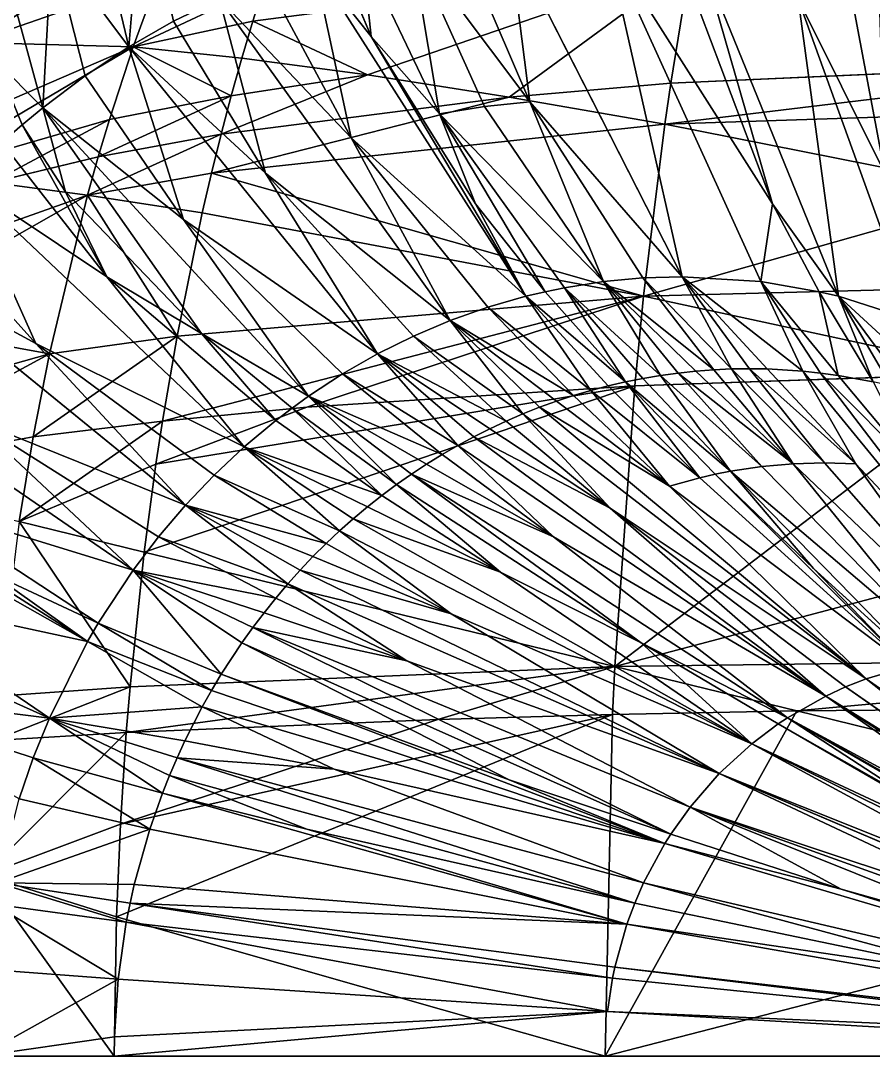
# Model space of a CAD drawing. Extents: x -0.5 to 0.5, y -0.5 to 0.5.
# Drawn here: x -0.3795 to -0.1423, y 0 to 0.2882 of the extents above; entities that cross this region are included whole.
import ezdxf

# ---------------------------------------------------------------- set-up
doc = ezdxf.new("R2010")
doc.units = 0

msp = doc.modelspace()

# ---------------------------------------------------------------- linework, layer by layer
for p, q in [((-0.337, 0.28801, -0.36116), (-0.34567, 0.32664, -0.32664)), ((-0.13905, 0.24577, -0.39114), (-0.15433, 0.32664, -0.32664)), ((-0.19546, 0.21694, -0.45048), (-0.24373, 0.31174, -0.39092)), ((-0.29128, 0.30575, -0.3834), (-0.28201, 0.28378, -0.39995)), ((-0.17038, 0.23721, -0.4292), (-0.19618, 0.30575, -0.3834)), ((-0.31184, 0.29803, -0.12345), (-0.31499, 0.28801, -0.1193)), ((-0.31144, 0.24577, -0.39114), (-0.337, 0.28801, -0.36116)), ((-0.31499, 0.28801, -0.1193), (-0.31802, 0.27777, -0.11506)), ((-0.28201, 0.28378, -0.39995), (-0.25298, 0.23721, -0.4292)), ((-0.38645, 0.27702, -0.30999), (-0.37914, 0.25921, -0.32503)), ((-0.31802, 0.27777, -0.11506), (-0.32095, 0.26731, -0.11072)), ((-0.19866, 0.27082, -0.06181), (-0.05127, 0.27735, -0.01558)), ((-0.2436, 0.26693, -0.0769), (-0.19866, 0.27082, -0.06181)), ((-0.32095, 0.26731, -0.11072), (-0.32376, 0.25664, -0.1063)), ((-0.32376, 0.25664, -0.1063), (-0.2436, 0.26693, -0.0769)), ((-0.37914, 0.25921, -0.32503), (-0.36707, 0.24057, -0.33906)), ((-0.35798, 0.25028, -0.12053), (-0.32376, 0.25664, -0.1063)), ((-0.32376, 0.25664, -0.1063), (-0.32646, 0.24577, -0.1018)), ((-0.38769, 0.24312, -0.13437), (-0.35798, 0.25028, -0.12053)), ((-0.32646, 0.24577, -0.1018), (-0.32904, 0.2347, -0.09722)), ((-0.27026, 0.20043, -0.41619), (-0.31144, 0.24577, -0.39114)), ((-0.36707, 0.24057, -0.33906), (-0.32928, 0.2011, -0.36386)), ((-0.25298, 0.23721, -0.4292), (-0.23359, 0.21277, -0.44183)), ((-0.15733, 0.21277, -0.44183), (-0.17038, 0.23721, -0.4292)), ((-0.32904, 0.2347, -0.09722), (-0.33605, 0.20043, -0.08302)), ((-0.33367, 0.1534, -0.31854), (-0.41608, 0.22044, -0.27642)), ((-0.17678, 0.19134, -0.46194), (-0.19546, 0.21694, -0.45048)), ((-0.23359, 0.21277, -0.44183), (-0.21126, 0.18767, -0.45306)), ((-0.14229, 0.18767, -0.45306), (-0.15733, 0.21277, -0.44183)), ((-0.33605, 0.20043, -0.08302), (-0.3401, 0.17678, -0.07322)), ((-0.32928, 0.2011, -0.36386), (-0.30405, 0.18038, -0.37456)), ((-0.24443, 0.17678, -0.42678), (-0.27026, 0.20043, -0.41619)), ((-0.19163, 0.19066, -0.46031), (-0.19657, 0.19014, -0.45904)), ((-0.18669, 0.19104, -0.46121), (-0.19163, 0.19066, -0.46031)), ((-0.18173, 0.19127, -0.46176), (-0.18669, 0.19104, -0.46121)), ((-0.17678, 0.19134, -0.46194), (-0.18173, 0.19127, -0.46176)), ((-0.17182, 0.19127, -0.46176), (-0.17678, 0.19134, -0.46194)), ((-0.15587, 0.16514, -0.47194), (-0.17678, 0.19134, -0.46194)), ((-0.16192, 0.19066, -0.46031), (-0.17182, 0.19127, -0.46176)), ((-0.15698, 0.19014, -0.45904), (-0.16192, 0.19066, -0.46031)), ((-0.21126, 0.18767, -0.45306), (-0.21611, 0.18654, -0.45036)), ((-0.20639, 0.18864, -0.45541), (-0.21126, 0.18767, -0.45306)), ((-0.21126, 0.18767, -0.45306), (-0.18628, 0.16197, -0.46287)), ((-0.20869, 0.18654, -0.04258), (-0.10703, 0.19014, -0.02142)), ((-0.20149, 0.18946, -0.4574), (-0.20639, 0.18864, -0.45541)), ((-0.19657, 0.19014, -0.45904), (-0.20149, 0.18946, -0.4574)), ((-0.15207, 0.18946, -0.4574), (-0.15698, 0.19014, -0.45904)), ((-0.14229, 0.18767, -0.45306), (-0.15207, 0.18946, -0.4574)), ((-0.29988, 0.1806, -0.0632), (-0.20869, 0.18654, -0.04258)), ((-0.22093, 0.18528, -0.4473), (-0.22571, 0.18386, -0.44389)), ((-0.21611, 0.18654, -0.45036), (-0.22093, 0.18528, -0.4473)), ((-0.23046, 0.18231, -0.44012), (-0.23516, 0.1806, -0.43602)), ((-0.22571, 0.18386, -0.44389), (-0.23046, 0.18231, -0.44012)), ((-0.3401, 0.17678, -0.07322), (-0.29988, 0.1806, -0.0632)), ((-0.30405, 0.18038, -0.37456), (-0.27499, 0.15909, -0.38409)), ((-0.23982, 0.17876, -0.43157), (-0.24443, 0.17678, -0.42678)), ((-0.23516, 0.1806, -0.43602), (-0.23982, 0.17876, -0.43157)), ((-0.37604, 0.17239, -0.08302), (-0.3401, 0.17678, -0.07322)), ((-0.3401, 0.17678, -0.07322), (-0.34193, 0.16474, -0.06824)), ((-0.24443, 0.17678, -0.42678), (-0.24898, 0.17465, -0.42165)), ((-0.21552, 0.15257, -0.43602), (-0.24443, 0.17678, -0.42678)), ((-0.24898, 0.17465, -0.42165), (-0.25348, 0.17239, -0.41619)), ((-0.43334, 0.16201, -0.1018), (-0.37604, 0.17239, -0.08302)), ((-0.25348, 0.17239, -0.41619), (-0.25791, 0.17, -0.41041)), ((-0.26229, 0.16747, -0.4043), (-0.26659, 0.16481, -0.39787)), ((-0.25791, 0.17, -0.41041), (-0.26229, 0.16747, -0.4043)), ((-0.34193, 0.16474, -0.06824), (-0.34521, 0.14028, -0.05811)), ((-0.26659, 0.16481, -0.39787), (-0.27083, 0.16201, -0.39114)), ((-0.10847, 0.11126, -0.48746), (-0.15587, 0.16514, -0.47194)), ((-0.27083, 0.16201, -0.39114), (-0.27499, 0.15909, -0.38409)), ((-0.18628, 0.16197, -0.46287), (-0.15896, 0.13576, -0.47123)), ((-0.27499, 0.15909, -0.38409), (-0.27907, 0.15605, -0.37674)), ((-0.27499, 0.15909, -0.38409), (-0.2069, 0.11509, -0.39949)), ((-0.27907, 0.15605, -0.37674), (-0.28308, 0.15288, -0.36909)), ((-0.30178, 0.1353, -0.32664), (-0.33367, 0.1534, -0.31854)), ((-0.28308, 0.15288, -0.36909), (-0.287, 0.1496, -0.36116)), ((-0.14998, 0.10279, -0.45036), (-0.21552, 0.15257, -0.43602)), ((-0.287, 0.1496, -0.36116), (-0.29083, 0.14619, -0.35294)), ((-0.29083, 0.14619, -0.35294), (-0.29457, 0.14267, -0.34444)), ((-0.29457, 0.14267, -0.34444), (-0.29822, 0.13904, -0.33567)), ((-0.34521, 0.14028, -0.05811), (-0.34912, 0.10279, -0.04258)), ((-0.29822, 0.13904, -0.33567), (-0.30178, 0.1353, -0.32664)), ((-0.15896, 0.13576, -0.47123), (-0.12963, 0.10912, -0.4781)), ((-0.35798, 0.12053, -0.25028), (-0.38769, 0.13437, -0.24312)), ((-0.30178, 0.1353, -0.32664), (-0.30523, 0.13145, -0.31735)), ((-0.18517, 0.07867, -0.34469), (-0.30178, 0.1353, -0.32664)), ((-0.30523, 0.13145, -0.31735), (-0.30859, 0.1275, -0.30781)), ((-0.30859, 0.1275, -0.30781), (-0.31184, 0.12345, -0.29803)), ((-0.31184, 0.12345, -0.29803), (-0.31499, 0.1193, -0.28801)), ((-0.32376, 0.1063, -0.25664), (-0.35798, 0.12053, -0.25028)), ((-0.31499, 0.1193, -0.28801), (-0.31802, 0.11506, -0.27777)), ((-0.31802, 0.11506, -0.27777), (-0.32376, 0.1063, -0.25664)), ((-0.2069, 0.11509, -0.39949), (-0.16873, 0.09251, -0.40531)), ((-0.32376, 0.1063, -0.25664), (-0.32646, 0.1018, -0.24577)), ((-0.2436, 0.0769, -0.26693), (-0.32376, 0.1063, -0.25664)), ((-0.37604, 0.08302, -0.17239), (-0.43334, 0.1018, -0.16201)), ((-0.34912, 0.10279, -0.04258), (-0.35016, 0.09012, -0.03733)), ((-0.32646, 0.1018, -0.24577), (-0.32904, 0.09722, -0.2347)), ((-0.07692, 0.05172, -0.45904), (-0.14998, 0.10279, -0.45036)), ((-0.32904, 0.09722, -0.2347), (-0.33383, 0.08782, -0.21202)), ((-0.26346, 0.09373, -0.027), (-0.21486, 0.0951, -0.02171)), ((-0.21486, 0.0951, -0.02171), (-0.16355, 0.09617, -0.01634)), ((-0.16355, 0.09617, -0.01634), (0, 0.09755, 0)), ((-0.35016, 0.09012, -0.03733), (-0.26346, 0.09373, -0.027)), ((-0.16873, 0.09251, -0.40531), (-0.12844, 0.06964, -0.40986)), ((-0.38716, 0.08789, -0.04232), (-0.35016, 0.09012, -0.03733)), ((-0.35016, 0.09012, -0.03733), (-0.35182, 0.06457, -0.02675)), ((-0.33383, 0.08782, -0.21202), (-0.33605, 0.08302, -0.20043)), ((-0.3401, 0.07322, -0.17678), (-0.37604, 0.08302, -0.17239)), ((-0.33605, 0.08302, -0.20043), (-0.33814, 0.07815, -0.18868)), ((-0.33814, 0.07815, -0.18868), (-0.3401, 0.07322, -0.17678)), ((0, 0, -0.35355), (-0.18517, 0.07867, -0.34469)), ((-0.19866, 0.06181, -0.27082), (-0.2436, 0.0769, -0.26693)), ((-0.3401, 0.07322, -0.17678), (-0.34363, 0.0632, -0.15257)), ((-0.29988, 0.0632, -0.1806), (-0.3401, 0.07322, -0.17678)), ((-0.35182, 0.06457, -0.02675), (-0.35293, 0.03883, -0.01608)), ((-0.34363, 0.0632, -0.15257), (-0.34795, 0.04779, -0.11538)), ((-0.20868, 0.04258, -0.18654), (-0.29988, 0.0632, -0.1806)), ((-0.15122, 0.04653, -0.27386), (-0.19866, 0.06181, -0.27082)), ((-0.34795, 0.04779, -0.11538), (-0.34912, 0.04258, -0.10279)), ((-0.05126, 0.01558, -0.27735), (-0.15122, 0.04653, -0.27386)), ((-0.35016, 0.03733, -0.09012), (-0.38716, 0.04232, -0.08789)), ((-0.34912, 0.04258, -0.10279), (-0.35016, 0.03733, -0.09012)), ((-0.10703, 0.02142, -0.19014), (-0.20868, 0.04258, -0.18654)), ((-0.35293, 0.03883, -0.01608), (-0.35355, 0, 0)), ((-0.35016, 0.03733, -0.09012), (-0.35244, 0.02142, -0.05172)), ((-0.21486, 0.02171, -0.0951), (-0.35016, 0.03733, -0.09012)), ((-0.35244, 0.02142, -0.05172), (-0.35348, 0.00537, -0.01296)), ((-0.05544, 0.00547, -0.09739), (-0.21486, 0.02171, -0.0951)), ((-0.35348, 0.00537, -0.01296), (-0.35355, 0, 0))]:
    msp.add_line(p, q)
at = {"color": 23}
for points in [[(-0.35847, 0.31854, -0.31854), (-0.34567, 0.32664, -0.32664), (-0.34948, 0.28087, -0.3522)], [(-0.34567, 0.32664, -0.32664), (-0.337, 0.28801, -0.36116), (-0.34948, 0.28087, -0.3522)], [(-0.37533, 0.31568, -0.19835), (-0.41608, 0.27642, -0.22044), (-0.33367, 0.31854, -0.1534)], [(-0.41608, 0.27642, -0.22044), (-0.39319, 0.28211, -0.17726), (-0.33367, 0.31854, -0.1534)], [(-0.39319, 0.28211, -0.17726), (-0.3412, 0.30018, -0.14456), (-0.33367, 0.31854, -0.1534)], [(-0.37093, 0.30944, -0.30944), (-0.35847, 0.31854, -0.31854), (-0.34948, 0.28087, -0.3522)], [(-0.37533, 0.31568, -0.19835), (-0.40614, 0.29148, -0.23245), (-0.41608, 0.27642, -0.22044)], [(-0.38301, 0.29936, -0.29936), (-0.37093, 0.30944, -0.30944), (-0.37341, 0.26396, -0.331)], [(-0.37093, 0.30944, -0.30944), (-0.36163, 0.27285, -0.34214), (-0.37341, 0.26396, -0.331)], [(-0.36163, 0.27285, -0.34214), (-0.37093, 0.30944, -0.30944), (-0.34948, 0.28087, -0.3522)], [(-0.3412, 0.30018, -0.14456), (-0.39319, 0.28211, -0.17726), (-0.34827, 0.28087, -0.13526)], [(-0.38645, 0.27702, -0.30999), (-0.38301, 0.29936, -0.29936), (-0.37341, 0.26396, -0.331)], [(-0.34827, 0.28087, -0.13526), (-0.39319, 0.28211, -0.17726), (-0.43429, 0.24373, -0.19437)], [(-0.40894, 0.24499, -0.15394), (-0.34827, 0.28087, -0.13526), (-0.43429, 0.24373, -0.19437)], [(-0.40894, 0.24499, -0.15394), (-0.35487, 0.26068, -0.12554), (-0.34827, 0.28087, -0.13526)], [(-0.3342, 0.23282, -0.37054), (-0.36163, 0.27285, -0.34214), (-0.34948, 0.28087, -0.3522)], [(-0.37914, 0.25921, -0.32503), (-0.38645, 0.27702, -0.30999), (-0.37341, 0.26396, -0.331)], [(-0.38645, 0.27702, -0.30999), (-0.37914, 0.25921, -0.32503), (-0.38477, 0.25425, -0.31882)], [(-0.36163, 0.27285, -0.34214), (-0.3342, 0.23282, -0.37054), (-0.37341, 0.26396, -0.331)], [(-0.35798, 0.25028, -0.12053), (-0.32095, 0.26731, -0.11072), (-0.35487, 0.26068, -0.12554)], [(-0.36707, 0.24057, -0.33906), (-0.37914, 0.25921, -0.32503), (-0.37341, 0.26396, -0.331)], [(-0.32928, 0.2011, -0.36386), (-0.36707, 0.24057, -0.33906), (-0.37341, 0.26396, -0.331)], [(-0.38769, 0.24312, -0.13437), (-0.35487, 0.26068, -0.12554), (-0.40894, 0.24499, -0.15394)], [(-0.38769, 0.24312, -0.13437), (-0.35798, 0.25028, -0.12053), (-0.35487, 0.26068, -0.12554)], [(-0.37914, 0.25921, -0.32503), (-0.35558, 0.21695, -0.34528), (-0.38477, 0.25425, -0.31882)], [(-0.37914, 0.25921, -0.32503), (-0.36707, 0.24057, -0.33906), (-0.35558, 0.21695, -0.34528)], [(-0.32376, 0.25664, -0.1063), (-0.35798, 0.25028, -0.12053), (-0.36096, 0.23967, -0.11542)], [(-0.38477, 0.25425, -0.31882), (-0.35558, 0.21695, -0.34528), (-0.3957, 0.24373, -0.30563)], [(-0.35798, 0.25028, -0.12053), (-0.38769, 0.24312, -0.13437), (-0.36096, 0.23967, -0.11542)], [(-0.38769, 0.24312, -0.13437), (-0.45011, 0.20798, -0.16586), (-0.36096, 0.23967, -0.11542)], [(-0.37533, 0.19835, -0.31568), (-0.40614, 0.23245, -0.29148), (-0.3957, 0.24373, -0.30563)], [(-0.3957, 0.24373, -0.30563), (-0.35558, 0.21695, -0.34528), (-0.31732, 0.16961, -0.3522)], [(-0.37533, 0.19835, -0.31568), (-0.3957, 0.24373, -0.30563), (-0.31732, 0.16961, -0.3522)], [(-0.42238, 0.20479, -0.12868), (-0.37156, 0.19546, -0.09413), (-0.36096, 0.23967, -0.11542)], [(-0.33605, 0.20043, -0.08302), (-0.36096, 0.23967, -0.11542), (-0.37156, 0.19546, -0.09413)], [(-0.36707, 0.24057, -0.33906), (-0.32928, 0.2011, -0.36386), (-0.35558, 0.21695, -0.34528)], [(-0.40614, 0.23245, -0.29148), (-0.37533, 0.19835, -0.31568), (-0.41608, 0.22044, -0.27642)], [(-0.37533, 0.19835, -0.31568), (-0.33367, 0.1534, -0.31854), (-0.41608, 0.22044, -0.27642)], [(-0.33367, 0.1534, -0.31854), (-0.39319, 0.17726, -0.28211), (-0.41608, 0.22044, -0.27642)], [(-0.37604, 0.17239, -0.08302), (-0.3401, 0.17678, -0.07322), (-0.33605, 0.20043, -0.08302)], [(-0.37604, 0.17239, -0.08302), (-0.33605, 0.20043, -0.08302), (-0.37156, 0.19546, -0.09413)], [(-0.37533, 0.19835, -0.31568), (-0.3257, 0.16176, -0.3359), (-0.33367, 0.1534, -0.31854)], [(-0.40894, 0.15394, -0.24499), (-0.43429, 0.19437, -0.24373), (-0.34827, 0.13526, -0.28087)], [(-0.43429, 0.19437, -0.24373), (-0.39319, 0.17726, -0.28211), (-0.34827, 0.13526, -0.28087)], [(-0.43334, 0.16201, -0.1018), (-0.37604, 0.17239, -0.08302), (-0.37156, 0.19546, -0.09413)], [(-0.3412, 0.14456, -0.30018), (-0.39319, 0.17726, -0.28211), (-0.33367, 0.1534, -0.31854)], [(-0.39319, 0.17726, -0.28211), (-0.3412, 0.14456, -0.30018), (-0.34827, 0.13526, -0.28087)], [(-0.3401, 0.17678, -0.07322), (-0.37604, 0.17239, -0.08302), (-0.37995, 0.14879, -0.07165)], [(-0.3401, 0.17678, -0.07322), (-0.37995, 0.14879, -0.07165), (-0.34193, 0.16474, -0.06824)], [(-0.37604, 0.17239, -0.08302), (-0.43334, 0.16201, -0.1018), (-0.37995, 0.14879, -0.07165)], [(-0.34521, 0.14028, -0.05811), (-0.34193, 0.16474, -0.06824), (-0.37995, 0.14879, -0.07165)], [(-0.43217, 0.16075, -0.22655), (-0.38769, 0.13437, -0.24312), (-0.36096, 0.11542, -0.23967)], [(-0.35798, 0.12053, -0.25028), (-0.38769, 0.13437, -0.24312), (-0.40894, 0.15394, -0.24499)], [(-0.35798, 0.12053, -0.25028), (-0.40894, 0.15394, -0.24499), (-0.34827, 0.13526, -0.28087)], [(-0.34912, 0.10279, -0.04258), (-0.37995, 0.14879, -0.07165), (-0.38602, 0.10024, -0.04827)], [(-0.34912, 0.10279, -0.04258), (-0.34521, 0.14028, -0.05811), (-0.37995, 0.14879, -0.07165)], [(-0.38769, 0.13437, -0.24312), (-0.35798, 0.12053, -0.25028), (-0.36096, 0.11542, -0.23967)], [(-0.42238, 0.12868, -0.20479), (-0.36096, 0.11542, -0.23967), (-0.37156, 0.09413, -0.19546)], [(-0.35798, 0.12053, -0.25028), (-0.32646, 0.1018, -0.24577), (-0.36096, 0.11542, -0.23967)], [(-0.32904, 0.09722, -0.2347), (-0.37156, 0.09413, -0.19546), (-0.36096, 0.11542, -0.23967)], [(-0.37604, 0.08302, -0.17239), (-0.43334, 0.1018, -0.16201), (-0.37156, 0.09413, -0.19546)], [(-0.43334, 0.1018, -0.16201), (-0.37604, 0.08302, -0.17239), (-0.37995, 0.07165, -0.14879)], [(-0.38716, 0.08789, -0.04232), (-0.35016, 0.09012, -0.03733), (-0.34912, 0.10279, -0.04258)], [(-0.38716, 0.08789, -0.04232), (-0.34912, 0.10279, -0.04258), (-0.38602, 0.10024, -0.04827)], [(-0.32904, 0.09722, -0.2347), (-0.33383, 0.08782, -0.21202), (-0.37156, 0.09413, -0.19546)], [(-0.3401, 0.07322, -0.17678), (-0.37604, 0.08302, -0.17239), (-0.37156, 0.09413, -0.19546)], [(-0.33605, 0.08302, -0.20043), (-0.33814, 0.07815, -0.18868), (-0.37156, 0.09413, -0.19546)], [(-0.33383, 0.08782, -0.21202), (-0.33605, 0.08302, -0.20043), (-0.37156, 0.09413, -0.19546)], [(-0.3401, 0.07322, -0.17678), (-0.37156, 0.09413, -0.19546), (-0.33814, 0.07815, -0.18868)], [(-0.35016, 0.09012, -0.03733), (-0.38716, 0.08789, -0.04232), (-0.38969, 0.05044, -0.02429)], [(-0.35016, 0.09012, -0.03733), (-0.38969, 0.05044, -0.02429), (-0.35182, 0.06457, -0.02675)], [(-0.37604, 0.08302, -0.17239), (-0.34363, 0.0632, -0.15257), (-0.37995, 0.07165, -0.14879)], [(-0.37604, 0.08302, -0.17239), (-0.3401, 0.07322, -0.17678), (-0.34363, 0.0632, -0.15257)], [(-0.34363, 0.0632, -0.15257), (-0.38602, 0.04827, -0.10024), (-0.37995, 0.07165, -0.14879)], [(-0.35293, 0.03883, -0.01608), (-0.35182, 0.06457, -0.02675), (-0.38969, 0.05044, -0.02429)], [(-0.34363, 0.0632, -0.15257), (-0.34795, 0.04779, -0.11538), (-0.38602, 0.04827, -0.10024)], [(-0.35355, 0, 0), (-0.38969, 0.05044, -0.02429), (-0.39092, 0, 0)], [(-0.35355, 0, 0), (-0.35293, 0.03883, -0.01608), (-0.38969, 0.05044, -0.02429)], [(-0.35016, 0.03733, -0.09012), (-0.38716, 0.04232, -0.08789), (-0.38602, 0.04827, -0.10024)], [(-0.34912, 0.04258, -0.10279), (-0.35016, 0.03733, -0.09012), (-0.38602, 0.04827, -0.10024)], [(-0.34795, 0.04779, -0.11538), (-0.34912, 0.04258, -0.10279), (-0.38602, 0.04827, -0.10024)], [(-0.38716, 0.04232, -0.08789), (-0.35244, 0.02142, -0.05172), (-0.38969, 0.02429, -0.05044)], [(-0.38716, 0.04232, -0.08789), (-0.35016, 0.03733, -0.09012), (-0.35244, 0.02142, -0.05172)], [(-0.35244, 0.02142, -0.05172), (-0.39092, 0, 0), (-0.38969, 0.02429, -0.05044)], [(-0.35244, 0.02142, -0.05172), (-0.35348, 0.00537, -0.01296), (-0.39092, 0, 0)], [(-0.35348, 0.00537, -0.01296), (-0.35355, 0, 0), (-0.39092, 0, 0)]]:
    msp.add_3dface(points, dxfattribs=at)
at = {"color": 33}
for points in [[(-0.337, 0.28801, -0.36116), (-0.34567, 0.32664, -0.32664), (-0.32423, 0.29425, -0.36898)], [(-0.29128, 0.30575, -0.3834), (-0.28201, 0.28378, -0.39995), (-0.29797, 0.30393, -0.38111)], [(-0.28201, 0.28378, -0.39995), (-0.29128, 0.30575, -0.3834), (-0.28456, 0.30734, -0.38539)], [(-0.2876, 0.25562, -0.40682), (-0.31121, 0.29956, -0.37564), (-0.29797, 0.30393, -0.38111)], [(-0.31184, 0.29803, -0.12345), (-0.3412, 0.30018, -0.14456), (-0.34827, 0.28087, -0.13526)], [(-0.31499, 0.28801, -0.1193), (-0.31184, 0.29803, -0.12345), (-0.34827, 0.28087, -0.13526)], [(-0.31121, 0.29956, -0.37564), (-0.2876, 0.25562, -0.40682), (-0.32423, 0.29425, -0.36898)], [(-0.31144, 0.24577, -0.39114), (-0.337, 0.28801, -0.36116), (-0.32423, 0.29425, -0.36898)], [(-0.26001, 0.20477, -0.4252), (-0.31144, 0.24577, -0.39114), (-0.32423, 0.29425, -0.36898)], [(-0.2876, 0.25562, -0.40682), (-0.26001, 0.20477, -0.4252), (-0.32423, 0.29425, -0.36898)], [(-0.337, 0.28801, -0.36116), (-0.31144, 0.24577, -0.39114), (-0.34948, 0.28087, -0.3522)], [(-0.31802, 0.27777, -0.11506), (-0.31499, 0.28801, -0.1193), (-0.34827, 0.28087, -0.13526)], [(-0.31499, 0.28801, -0.1193), (-0.31802, 0.27777, -0.11506), (-0.283, 0.2731, -0.09556)], [(-0.32095, 0.26731, -0.11072), (-0.34827, 0.28087, -0.13526), (-0.35487, 0.26068, -0.12554)], [(-0.34948, 0.28087, -0.3522), (-0.31144, 0.24577, -0.39114), (-0.28026, 0.19546, -0.40587)], [(-0.3342, 0.23282, -0.37054), (-0.34948, 0.28087, -0.3522), (-0.28026, 0.19546, -0.40587)], [(-0.32095, 0.26731, -0.11072), (-0.31802, 0.27777, -0.11506), (-0.34827, 0.28087, -0.13526)], [(-0.31802, 0.27777, -0.11506), (-0.32095, 0.26731, -0.11072), (-0.283, 0.2731, -0.09556)], [(-0.32095, 0.26731, -0.11072), (-0.32376, 0.25664, -0.1063), (-0.283, 0.2731, -0.09556)], [(-0.35798, 0.25028, -0.12053), (-0.32376, 0.25664, -0.1063), (-0.32095, 0.26731, -0.11072)], [(-0.2436, 0.26693, -0.0769), (-0.32376, 0.25664, -0.1063), (-0.32646, 0.24577, -0.1018)], [(-0.3342, 0.23282, -0.37054), (-0.29945, 0.18369, -0.38144), (-0.37341, 0.26396, -0.331)], [(-0.32928, 0.2011, -0.36386), (-0.37341, 0.26396, -0.331), (-0.29945, 0.18369, -0.38144)], [(-0.32646, 0.24577, -0.1018), (-0.32376, 0.25664, -0.1063), (-0.36096, 0.23967, -0.11542)], [(-0.32904, 0.2347, -0.09722), (-0.32646, 0.24577, -0.1018), (-0.36096, 0.23967, -0.11542)], [(-0.32646, 0.24577, -0.1018), (-0.32904, 0.2347, -0.09722), (-0.2062, 0.2115, -0.04827)], [(-0.31144, 0.24577, -0.39114), (-0.27026, 0.20043, -0.41619), (-0.28026, 0.19546, -0.40587)], [(-0.33605, 0.20043, -0.08302), (-0.32904, 0.2347, -0.09722), (-0.36096, 0.23967, -0.11542)], [(-0.32904, 0.2347, -0.09722), (-0.33605, 0.20043, -0.08302), (-0.2062, 0.2115, -0.04827)], [(-0.29, 0.18987, -0.39427), (-0.3342, 0.23282, -0.37054), (-0.28026, 0.19546, -0.40587)], [(-0.3342, 0.23282, -0.37054), (-0.29, 0.18987, -0.39427), (-0.29945, 0.18369, -0.38144)], [(-0.35558, 0.21695, -0.34528), (-0.30856, 0.17693, -0.3674), (-0.31732, 0.16961, -0.3522)], [(-0.32928, 0.2011, -0.36386), (-0.30856, 0.17693, -0.3674), (-0.35558, 0.21695, -0.34528)], [(-0.3401, 0.17678, -0.07322), (-0.2062, 0.2115, -0.04827), (-0.33605, 0.20043, -0.08302)], [(-0.30405, 0.18038, -0.37456), (-0.32928, 0.2011, -0.36386), (-0.29945, 0.18369, -0.38144)], [(-0.32928, 0.2011, -0.36386), (-0.30405, 0.18038, -0.37456), (-0.30856, 0.17693, -0.3674)], [(-0.3257, 0.16176, -0.3359), (-0.37533, 0.19835, -0.31568), (-0.31732, 0.16961, -0.3522)], [(-0.26229, 0.16747, -0.4043), (-0.29945, 0.18369, -0.38144), (-0.29, 0.18987, -0.39427)], [(-0.20869, 0.18654, -0.04258), (-0.34193, 0.16474, -0.06824), (-0.34521, 0.14028, -0.05811)], [(-0.27499, 0.15909, -0.38409), (-0.30405, 0.18038, -0.37456), (-0.29945, 0.18369, -0.38144)], [(-0.29988, 0.1806, -0.0632), (-0.3401, 0.17678, -0.07322), (-0.34193, 0.16474, -0.06824)], [(-0.30405, 0.18038, -0.37456), (-0.27907, 0.15605, -0.37674), (-0.30856, 0.17693, -0.3674)], [(-0.30405, 0.18038, -0.37456), (-0.27499, 0.15909, -0.38409), (-0.27907, 0.15605, -0.37674)], [(-0.27907, 0.15605, -0.37674), (-0.31732, 0.16961, -0.3522), (-0.30856, 0.17693, -0.3674)], [(-0.29083, 0.14619, -0.35294), (-0.3257, 0.16176, -0.3359), (-0.31732, 0.16961, -0.3522)], [(-0.28308, 0.15288, -0.36909), (-0.287, 0.1496, -0.36116), (-0.31732, 0.16961, -0.3522)], [(-0.287, 0.1496, -0.36116), (-0.29083, 0.14619, -0.35294), (-0.31732, 0.16961, -0.3522)], [(-0.27907, 0.15605, -0.37674), (-0.28308, 0.15288, -0.36909), (-0.31732, 0.16961, -0.3522)], [(-0.29457, 0.14267, -0.34444), (-0.33367, 0.1534, -0.31854), (-0.3257, 0.16176, -0.3359)], [(-0.29083, 0.14619, -0.35294), (-0.29457, 0.14267, -0.34444), (-0.3257, 0.16176, -0.3359)], [(-0.30523, 0.13145, -0.31735), (-0.3412, 0.14456, -0.30018), (-0.33367, 0.1534, -0.31854)], [(-0.30178, 0.1353, -0.32664), (-0.30523, 0.13145, -0.31735), (-0.33367, 0.1534, -0.31854)], [(-0.29822, 0.13904, -0.33567), (-0.30178, 0.1353, -0.32664), (-0.33367, 0.1534, -0.31854)], [(-0.29457, 0.14267, -0.34444), (-0.29822, 0.13904, -0.33567), (-0.33367, 0.1534, -0.31854)], [(-0.30859, 0.1275, -0.30781), (-0.34827, 0.13526, -0.28087), (-0.3412, 0.14456, -0.30018)], [(-0.30523, 0.13145, -0.31735), (-0.30859, 0.1275, -0.30781), (-0.3412, 0.14456, -0.30018)], [(-0.29822, 0.13904, -0.33567), (-0.29457, 0.14267, -0.34444), (-0.25974, 0.12313, -0.3519)], [(-0.34521, 0.14028, -0.05811), (-0.34912, 0.10279, -0.04258), (-0.21422, 0.10847, -0.02476)], [(-0.30178, 0.1353, -0.32664), (-0.29822, 0.13904, -0.33567), (-0.25974, 0.12313, -0.3519)], [(-0.32376, 0.1063, -0.25664), (-0.35798, 0.12053, -0.25028), (-0.34827, 0.13526, -0.28087)], [(-0.31499, 0.1193, -0.28801), (-0.31802, 0.11506, -0.27777), (-0.34827, 0.13526, -0.28087)], [(-0.31184, 0.12345, -0.29803), (-0.31499, 0.1193, -0.28801), (-0.34827, 0.13526, -0.28087)], [(-0.32376, 0.1063, -0.25664), (-0.34827, 0.13526, -0.28087), (-0.31802, 0.11506, -0.27777)], [(-0.30859, 0.1275, -0.30781), (-0.31184, 0.12345, -0.29803), (-0.34827, 0.13526, -0.28087)], [(-0.30859, 0.1275, -0.30781), (-0.30523, 0.13145, -0.31735), (-0.2721, 0.11004, -0.31448)], [(-0.31184, 0.12345, -0.29803), (-0.30859, 0.1275, -0.30781), (-0.2721, 0.11004, -0.31448)], [(-0.31499, 0.1193, -0.28801), (-0.31184, 0.12345, -0.29803), (-0.2721, 0.11004, -0.31448)], [(-0.35798, 0.12053, -0.25028), (-0.32376, 0.1063, -0.25664), (-0.32646, 0.1018, -0.24577)], [(-0.32646, 0.1018, -0.24577), (-0.32904, 0.09722, -0.2347), (-0.36096, 0.11542, -0.23967)], [(-0.2436, 0.0769, -0.26693), (-0.32376, 0.1063, -0.25664), (-0.31802, 0.11506, -0.27777)], [(-0.35016, 0.09012, -0.03733), (-0.21422, 0.10847, -0.02476), (-0.34912, 0.10279, -0.04258)], [(-0.32904, 0.09722, -0.2347), (-0.32646, 0.1018, -0.24577), (-0.20032, 0.05919, -0.25935)], [(-0.21486, 0.0951, -0.02171), (-0.35182, 0.06457, -0.02675), (-0.35293, 0.03883, -0.01608)], [(-0.33383, 0.08782, -0.21202), (-0.32904, 0.09722, -0.2347), (-0.2923, 0.07988, -0.22829)], [(-0.26346, 0.09373, -0.027), (-0.35016, 0.09012, -0.03733), (-0.35182, 0.06457, -0.02675)], [(-0.33605, 0.08302, -0.20043), (-0.33383, 0.08782, -0.21202), (-0.2923, 0.07988, -0.22829)], [(-0.20868, 0.04258, -0.18654), (-0.33814, 0.07815, -0.18868), (-0.33605, 0.08302, -0.20043)], [(-0.29988, 0.0632, -0.1806), (-0.3401, 0.07322, -0.17678), (-0.33814, 0.07815, -0.18868)], [(-0.3401, 0.07322, -0.17678), (-0.21085, 0.03675, -0.161), (-0.34363, 0.0632, -0.15257)], [(-0.3401, 0.07322, -0.17678), (-0.29988, 0.0632, -0.1806), (-0.21085, 0.03675, -0.161)], [(-0.34795, 0.04779, -0.11538), (-0.34363, 0.0632, -0.15257), (-0.21085, 0.03675, -0.161)], [(-0.34912, 0.04258, -0.10279), (-0.34795, 0.04779, -0.11538), (-0.21085, 0.03675, -0.161)], [(-0.21486, 0.02171, -0.0951), (-0.35016, 0.03733, -0.09012), (-0.34912, 0.04258, -0.10279)], [(-0.35293, 0.03883, -0.01608), (-0.35355, 0, 0), (-0.21694, 0, 0)], [(-0.35244, 0.02142, -0.05172), (-0.35016, 0.03733, -0.09012), (-0.21626, 0.01246, -0.05458)], [(-0.35348, 0.00537, -0.01296), (-0.35244, 0.02142, -0.05172), (-0.21626, 0.01246, -0.05458)], [(-0.35355, 0, 0), (-0.35348, 0.00537, -0.01296), (-0.21626, 0.01246, -0.05458)]]:
    msp.add_3dface(points, dxfattribs=at)
at = {"color": 31}
for points in [[(-0.15433, 0.32664, -0.32664), (-0.13905, 0.24577, -0.39114), (-0.16323, 0.29425, -0.36898)], [(-0.13905, 0.24577, -0.39114), (-0.15433, 0.32664, -0.32664), (-0.14153, 0.31854, -0.31854)], [(-0.05127, 0.27735, -0.01558), (0, 0.31174, 0), (-0.19328, 0.30393, -0.06937)], [(-0.19866, 0.27082, -0.06181), (-0.05127, 0.27735, -0.01558), (-0.19328, 0.30393, -0.06937)], [(-0.16323, 0.29425, -0.36898), (-0.1309, 0.20477, -0.4252), (-0.15196, 0.2115, -0.43919)], [(-0.13905, 0.24577, -0.39114), (-0.1309, 0.20477, -0.4252), (-0.16323, 0.29425, -0.36898)], [(-0.05127, 0.27735, -0.01558), (-0.19866, 0.27082, -0.06181), (-0.20032, 0.25935, -0.05919)], [(-0.05127, 0.27735, -0.01558), (-0.20032, 0.25935, -0.05919), (0, 0.26602, 0)], [(-0.20032, 0.25935, -0.05919), (-0.10432, 0.24034, -0.02708), (0, 0.26602, 0)], [(0, 0.21694, 0), (-0.10432, 0.24034, -0.02708), (-0.2062, 0.2115, -0.04827)], [(-0.15733, 0.21277, -0.44183), (-0.17038, 0.23721, -0.4292), (-0.15196, 0.2115, -0.43919)], [(-0.10703, 0.19014, -0.02142), (0, 0.21694, 0), (-0.2062, 0.2115, -0.04827)], [(-0.15698, 0.19014, -0.45904), (-0.16192, 0.19066, -0.46031), (-0.17357, 0.21558, -0.44765)], [(-0.15207, 0.18946, -0.4574), (-0.15698, 0.19014, -0.45904), (-0.17357, 0.21558, -0.44765)], [(-0.15733, 0.21277, -0.44183), (-0.15207, 0.18946, -0.4574), (-0.17357, 0.21558, -0.44765)], [(-0.14229, 0.18767, -0.45306), (-0.15733, 0.21277, -0.44183), (-0.15196, 0.2115, -0.43919)], [(-0.15733, 0.21277, -0.44183), (-0.14229, 0.18767, -0.45306), (-0.15207, 0.18946, -0.4574)], [(-0.13262, 0.18528, -0.4473), (-0.13744, 0.18654, -0.45036), (-0.15196, 0.2115, -0.43919)], [(-0.13744, 0.18654, -0.45036), (-0.14229, 0.18767, -0.45306), (-0.15196, 0.2115, -0.43919)], [(-0.11839, 0.1806, -0.43602), (-0.13262, 0.18528, -0.4473), (-0.15196, 0.2115, -0.43919)], [(-0.11839, 0.1806, -0.43602), (-0.15196, 0.2115, -0.43919), (-0.1309, 0.20477, -0.4252)], [(-0.17678, 0.19134, -0.46194), (-0.14713, 0.16488, -0.4712), (-0.15587, 0.16514, -0.47194)], [(-0.17182, 0.19127, -0.46176), (-0.16192, 0.19066, -0.46031), (-0.14713, 0.16488, -0.4712)], [(-0.16192, 0.19066, -0.46031), (-0.15698, 0.19014, -0.45904), (-0.09633, 0.11056, -0.4844)], [(-0.16192, 0.19066, -0.46031), (-0.09633, 0.11056, -0.4844), (-0.14713, 0.16488, -0.4712)], [(-0.10703, 0.19014, -0.02142), (-0.21422, 0.10847, -0.02476), (0, 0.16514, 0)], [(-0.15698, 0.19014, -0.45904), (-0.15207, 0.18946, -0.4574), (-0.12976, 0.16281, -0.46527)], [(-0.15698, 0.19014, -0.45904), (-0.12976, 0.16281, -0.46527), (-0.09633, 0.11056, -0.4844)], [(-0.15207, 0.18946, -0.4574), (-0.14229, 0.18767, -0.45306), (-0.12976, 0.16281, -0.46527)], [(0, 0.11126, 0), (0, 0.16514, 0), (-0.21422, 0.10847, -0.02476)], [(-0.17332, 0.1641, -0.46897), (-0.16461, 0.16488, -0.4712), (-0.12062, 0.11056, -0.4844)], [(-0.16461, 0.16488, -0.4712), (-0.15587, 0.16514, -0.47194), (-0.10847, 0.11126, -0.48746)], [(-0.16461, 0.16488, -0.4712), (-0.10847, 0.11126, -0.48746), (-0.12062, 0.11056, -0.4844)], [(-0.15587, 0.16514, -0.47194), (-0.14713, 0.16488, -0.4712), (-0.10847, 0.11126, -0.48746)], [(-0.10847, 0.11126, -0.48746), (-0.14713, 0.16488, -0.4712), (-0.09633, 0.11056, -0.4844)], [(-0.18628, 0.16197, -0.46287), (-0.15896, 0.13576, -0.47123), (-0.13261, 0.10847, -0.47524)], [(-0.18198, 0.16281, -0.46527), (-0.17332, 0.1641, -0.46897), (-0.12062, 0.11056, -0.4844)], [(-0.12963, 0.10912, -0.4781), (-0.15896, 0.13576, -0.47123), (-0.18198, 0.16281, -0.46527)], [(-0.12963, 0.10912, -0.4781), (-0.18198, 0.16281, -0.46527), (-0.12062, 0.11056, -0.4844)], [(-0.19902, 0.15869, -0.4535), (-0.13261, 0.10847, -0.47524), (-0.1443, 0.10502, -0.46011)], [(-0.15896, 0.13576, -0.47123), (-0.12963, 0.10912, -0.4781), (-0.13261, 0.10847, -0.47524)], [(-0.16355, 0.09617, -0.01634), (0, 0.11126, 0), (-0.21422, 0.10847, -0.02476)], [(-0.16355, 0.09617, -0.01634), (0, 0.09755, 0), (0, 0.11126, 0)], [(-0.13261, 0.10847, -0.47524), (-0.07103, 0.05379, -0.47744), (-0.1443, 0.10502, -0.46011)], [(-0.07692, 0.05172, -0.45904), (-0.14998, 0.10279, -0.45036), (-0.1443, 0.10502, -0.46011)], [(0, 0, -0.47194), (-0.07692, 0.05172, -0.45904), (-0.1443, 0.10502, -0.46011)], [(-0.07103, 0.05379, -0.47744), (0, 0, -0.47194), (-0.1443, 0.10502, -0.46011)], [(-0.14998, 0.10279, -0.45036), (-0.07692, 0.05172, -0.45904), (-0.15553, 0.10024, -0.43919)], [(-0.15553, 0.10024, -0.43919), (-0.08254, 0.049, -0.43486), (-0.16618, 0.09421, -0.41275)], [(-0.15553, 0.10024, -0.43919), (-0.07692, 0.05172, -0.45904), (0, 0, -0.45048)], [(-0.08254, 0.049, -0.43486), (-0.15553, 0.10024, -0.43919), (0, 0, -0.45048)], [(-0.16355, 0.09617, -0.01634), (-0.21694, 0, 0), (0, 0.05598, 0)], [(0, 0.09755, 0), (-0.16355, 0.09617, -0.01634), (0, 0.05598, 0)], [(-0.16873, 0.09251, -0.40531), (-0.08782, 0.04566, -0.40522), (-0.1761, 0.08699, -0.38111)], [(-0.12844, 0.06964, -0.40986), (-0.16873, 0.09251, -0.40531), (-0.16618, 0.09421, -0.41275)], [(-0.16873, 0.09251, -0.40531), (-0.12844, 0.06964, -0.40986), (-0.08782, 0.04566, -0.40522)], [(-0.08254, 0.049, -0.43486), (0, 0, -0.42336), (-0.16618, 0.09421, -0.41275)], [(-0.04354, 0.02331, -0.41508), (-0.12844, 0.06964, -0.40986), (-0.16618, 0.09421, -0.41275)], [(-0.04354, 0.02331, -0.41508), (-0.16618, 0.09421, -0.41275), (0, 0, -0.42336)], [(-0.1761, 0.08699, -0.38111), (-0.0927, 0.04174, -0.37048), (-0.18517, 0.07867, -0.34469)], [(-0.1761, 0.08699, -0.38111), (-0.08782, 0.04566, -0.40522), (0, 0, -0.39092)], [(-0.0927, 0.04174, -0.37048), (-0.1761, 0.08699, -0.38111), (0, 0, -0.39092)], [(-0.09711, 0.0373, -0.33108), (-0.19328, 0.06937, -0.30393), (-0.18517, 0.07867, -0.34469)], [(0, 0, -0.35355), (-0.09711, 0.0373, -0.33108), (-0.18517, 0.07867, -0.34469)], [(-0.0927, 0.04174, -0.37048), (0, 0, -0.35355), (-0.18517, 0.07867, -0.34469)], [(-0.19328, 0.06937, -0.30393), (-0.09711, 0.0373, -0.33108), (0, 0, -0.31174)], [(-0.101, 0.0324, -0.28752), (-0.19328, 0.06937, -0.30393), (0, 0, -0.31174)], [(-0.15122, 0.04653, -0.27386), (-0.19328, 0.06937, -0.30393), (-0.101, 0.0324, -0.28752)], [(-0.2062, 0.04827, -0.2115), (-0.20032, 0.05919, -0.25935), (0, 0, -0.21694)], [(-0.20032, 0.05919, -0.25935), (0, 0, -0.26602), (0, 0, -0.21694)], [(-0.15122, 0.04653, -0.27386), (0, 0, -0.26602), (-0.20032, 0.05919, -0.25935)], [(0, 0), (0, 0.05598, 0), (-0.21694, 0, 0)], [(-0.10703, 0.02142, -0.19014), (-0.2062, 0.04827, -0.2115), (0, 0, -0.21694)], [(-0.05126, 0.01558, -0.27735), (-0.15122, 0.04653, -0.27386), (-0.101, 0.0324, -0.28752)], [(-0.15122, 0.04653, -0.27386), (-0.05126, 0.01558, -0.27735), (0, 0, -0.26602)], [(-0.21422, 0.02476, -0.10847), (-0.21085, 0.03675, -0.161), (0, 0, -0.11126)], [(-0.10703, 0.02142, -0.19014), (0, 0, -0.11126), (-0.21085, 0.03675, -0.161)], [(-0.05544, 0.00547, -0.09739), (-0.21422, 0.02476, -0.10847), (0, 0, -0.11126)], [(-0.05544, 0.00547, -0.09739), (0, 0, 0), (-0.21626, 0.01246, -0.05458)]]:
    msp.add_3dface(points, dxfattribs=at)
at = {"color": 21}
for points in [[(-0.2574, 0.31125, -0.3903), (-0.23787, 0.2656, -0.4227), (-0.27102, 0.30978, -0.38846)], [(-0.23787, 0.2656, -0.4227), (-0.2574, 0.31125, -0.3903), (-0.24373, 0.31174, -0.39092)], [(-0.24373, 0.31174, -0.39092), (-0.21644, 0.30978, -0.38846), (-0.19546, 0.21694, -0.45048)], [(-0.23787, 0.2656, -0.4227), (-0.24373, 0.31174, -0.39092), (-0.19546, 0.21694, -0.45048)], [(-0.23787, 0.2656, -0.4227), (-0.25046, 0.26434, -0.4207), (-0.27102, 0.30978, -0.38846)], [(-0.21644, 0.30978, -0.38846), (-0.17357, 0.21558, -0.44765), (-0.19546, 0.21694, -0.45048)], [(-0.19618, 0.30575, -0.3834), (-0.17038, 0.23721, -0.4292), (-0.21644, 0.30978, -0.38846)], [(-0.17038, 0.23721, -0.4292), (-0.17357, 0.21558, -0.44765), (-0.21644, 0.30978, -0.38846)], [(-0.17038, 0.23721, -0.4292), (-0.19618, 0.30575, -0.3834), (-0.1895, 0.30393, -0.38111)], [(-0.2436, 0.26693, -0.0769), (-0.19328, 0.30393, -0.06937), (-0.283, 0.2731, -0.09556)], [(-0.2436, 0.26693, -0.0769), (-0.19866, 0.27082, -0.06181), (-0.19328, 0.30393, -0.06937)], [(-0.1895, 0.30393, -0.38111), (-0.16323, 0.29425, -0.36898), (-0.15196, 0.2115, -0.43919)], [(-0.17038, 0.23721, -0.4292), (-0.1895, 0.30393, -0.38111), (-0.15196, 0.2115, -0.43919)], [(-0.28201, 0.28378, -0.39995), (-0.25298, 0.23721, -0.4292), (-0.23895, 0.2115, -0.43919)], [(-0.19866, 0.27082, -0.06181), (-0.2436, 0.26693, -0.0769), (-0.20032, 0.25935, -0.05919)], [(-0.2436, 0.26693, -0.0769), (-0.32646, 0.24577, -0.1018), (-0.20032, 0.25935, -0.05919)], [(-0.25046, 0.26434, -0.4207), (-0.23787, 0.2656, -0.4227), (-0.21734, 0.21558, -0.44765)], [(-0.23787, 0.2656, -0.4227), (-0.20642, 0.2166, -0.44978), (-0.21734, 0.21558, -0.44765)], [(-0.20642, 0.2166, -0.44978), (-0.23787, 0.2656, -0.4227), (-0.19546, 0.21694, -0.45048)], [(-0.26297, 0.26226, -0.41738), (-0.25046, 0.26434, -0.4207), (-0.21734, 0.21558, -0.44765)], [(-0.2282, 0.21388, -0.44412), (-0.26297, 0.26226, -0.41738), (-0.21734, 0.21558, -0.44765)], [(-0.23359, 0.21277, -0.44183), (-0.25298, 0.23721, -0.4292), (-0.26297, 0.26226, -0.41738)], [(-0.23359, 0.21277, -0.44183), (-0.26297, 0.26226, -0.41738), (-0.2282, 0.21388, -0.44412)], [(-0.32646, 0.24577, -0.1018), (-0.2062, 0.2115, -0.04827), (-0.20032, 0.25935, -0.05919)], [(-0.10432, 0.24034, -0.02708), (-0.20032, 0.25935, -0.05919), (-0.2062, 0.2115, -0.04827)], [(-0.25298, 0.23721, -0.4292), (-0.23359, 0.21277, -0.44183), (-0.23895, 0.2115, -0.43919)], [(-0.17038, 0.23721, -0.4292), (-0.15733, 0.21277, -0.44183), (-0.17357, 0.21558, -0.44765)], [(-0.18669, 0.19104, -0.46121), (-0.21734, 0.21558, -0.44765), (-0.20642, 0.2166, -0.44978)], [(-0.18173, 0.19127, -0.46176), (-0.20642, 0.2166, -0.44978), (-0.19546, 0.21694, -0.45048)], [(-0.18173, 0.19127, -0.46176), (-0.18669, 0.19104, -0.46121), (-0.20642, 0.2166, -0.44978)], [(-0.17678, 0.19134, -0.46194), (-0.18173, 0.19127, -0.46176), (-0.19546, 0.21694, -0.45048)], [(-0.17182, 0.19127, -0.46176), (-0.17678, 0.19134, -0.46194), (-0.19546, 0.21694, -0.45048)], [(-0.16192, 0.19066, -0.46031), (-0.17182, 0.19127, -0.46176), (-0.19546, 0.21694, -0.45048)], [(-0.16192, 0.19066, -0.46031), (-0.19546, 0.21694, -0.45048), (-0.17357, 0.21558, -0.44765)], [(-0.21126, 0.18767, -0.45306), (-0.23359, 0.21277, -0.44183), (-0.2282, 0.21388, -0.44412)], [(-0.20149, 0.18946, -0.4574), (-0.2282, 0.21388, -0.44412), (-0.21734, 0.21558, -0.44765)], [(-0.20149, 0.18946, -0.4574), (-0.20639, 0.18864, -0.45541), (-0.2282, 0.21388, -0.44412)], [(-0.21126, 0.18767, -0.45306), (-0.2282, 0.21388, -0.44412), (-0.20639, 0.18864, -0.45541)], [(-0.19163, 0.19066, -0.46031), (-0.19657, 0.19014, -0.45904), (-0.21734, 0.21558, -0.44765)], [(-0.19657, 0.19014, -0.45904), (-0.20149, 0.18946, -0.4574), (-0.21734, 0.21558, -0.44765)], [(-0.18669, 0.19104, -0.46121), (-0.19163, 0.19066, -0.46031), (-0.21734, 0.21558, -0.44765)], [(-0.29988, 0.1806, -0.0632), (-0.20869, 0.18654, -0.04258), (-0.2062, 0.2115, -0.04827)], [(-0.22093, 0.18528, -0.4473), (-0.24957, 0.20846, -0.43288), (-0.23895, 0.2115, -0.43919)], [(-0.23359, 0.21277, -0.44183), (-0.21126, 0.18767, -0.45306), (-0.23895, 0.2115, -0.43919)], [(-0.21126, 0.18767, -0.45306), (-0.21611, 0.18654, -0.45036), (-0.23895, 0.2115, -0.43919)], [(-0.21611, 0.18654, -0.45036), (-0.22093, 0.18528, -0.4473), (-0.23895, 0.2115, -0.43919)], [(-0.20869, 0.18654, -0.04258), (-0.10703, 0.19014, -0.02142), (-0.2062, 0.2115, -0.04827)], [(-0.22571, 0.18386, -0.44389), (-0.26001, 0.20477, -0.4252), (-0.24957, 0.20846, -0.43288)], [(-0.22093, 0.18528, -0.4473), (-0.22571, 0.18386, -0.44389), (-0.24957, 0.20846, -0.43288)], [(-0.23982, 0.17876, -0.43157), (-0.27026, 0.20043, -0.41619), (-0.26001, 0.20477, -0.4252)], [(-0.23516, 0.1806, -0.43602), (-0.23982, 0.17876, -0.43157), (-0.26001, 0.20477, -0.4252)], [(-0.23046, 0.18231, -0.44012), (-0.23516, 0.1806, -0.43602), (-0.26001, 0.20477, -0.4252)], [(-0.22571, 0.18386, -0.44389), (-0.23046, 0.18231, -0.44012), (-0.26001, 0.20477, -0.4252)], [(-0.23982, 0.17876, -0.43157), (-0.24443, 0.17678, -0.42678), (-0.27026, 0.20043, -0.41619)], [(-0.24443, 0.17678, -0.42678), (-0.24898, 0.17465, -0.42165), (-0.28026, 0.19546, -0.40587)], [(-0.19657, 0.19014, -0.45904), (-0.19163, 0.19066, -0.46031), (-0.16461, 0.16488, -0.4712)], [(-0.19163, 0.19066, -0.46031), (-0.18669, 0.19104, -0.46121), (-0.16461, 0.16488, -0.4712)], [(-0.18669, 0.19104, -0.46121), (-0.18173, 0.19127, -0.46176), (-0.16461, 0.16488, -0.4712)], [(-0.18173, 0.19127, -0.46176), (-0.17678, 0.19134, -0.46194), (-0.15587, 0.16514, -0.47194)], [(-0.18173, 0.19127, -0.46176), (-0.15587, 0.16514, -0.47194), (-0.16461, 0.16488, -0.4712)], [(-0.17678, 0.19134, -0.46194), (-0.17182, 0.19127, -0.46176), (-0.14713, 0.16488, -0.4712)], [(-0.21126, 0.18767, -0.45306), (-0.19056, 0.161, -0.46011), (-0.21611, 0.18654, -0.45036)], [(-0.10703, 0.19014, -0.02142), (-0.20869, 0.18654, -0.04258), (-0.21422, 0.10847, -0.02476)], [(-0.21126, 0.18767, -0.45306), (-0.20639, 0.18864, -0.45541), (-0.18198, 0.16281, -0.46527)], [(-0.18628, 0.16197, -0.46287), (-0.21126, 0.18767, -0.45306), (-0.18198, 0.16281, -0.46527)], [(-0.21126, 0.18767, -0.45306), (-0.18628, 0.16197, -0.46287), (-0.19056, 0.161, -0.46011)], [(-0.20639, 0.18864, -0.45541), (-0.20149, 0.18946, -0.4574), (-0.18198, 0.16281, -0.46527)], [(-0.20149, 0.18946, -0.4574), (-0.19657, 0.19014, -0.45904), (-0.17332, 0.1641, -0.46897)], [(-0.20149, 0.18946, -0.4574), (-0.17332, 0.1641, -0.46897), (-0.18198, 0.16281, -0.46527)], [(-0.19657, 0.19014, -0.45904), (-0.16461, 0.16488, -0.4712), (-0.17332, 0.1641, -0.46897)], [(-0.20869, 0.18654, -0.04258), (-0.34521, 0.14028, -0.05811), (-0.21422, 0.10847, -0.02476)], [(-0.22571, 0.18386, -0.44389), (-0.22093, 0.18528, -0.4473), (-0.19902, 0.15869, -0.4535)], [(-0.22093, 0.18528, -0.4473), (-0.21611, 0.18654, -0.45036), (-0.19056, 0.161, -0.46011)], [(-0.22093, 0.18528, -0.4473), (-0.19056, 0.161, -0.46011), (-0.19902, 0.15869, -0.4535)], [(-0.23516, 0.1806, -0.43602), (-0.23046, 0.18231, -0.44012), (-0.19902, 0.15869, -0.4535)], [(-0.23046, 0.18231, -0.44012), (-0.22571, 0.18386, -0.44389), (-0.19902, 0.15869, -0.4535)], [(-0.24443, 0.17678, -0.42678), (-0.23982, 0.17876, -0.43157), (-0.21552, 0.15257, -0.43602)], [(-0.23982, 0.17876, -0.43157), (-0.23516, 0.1806, -0.43602), (-0.1443, 0.10502, -0.46011)], [(-0.23982, 0.17876, -0.43157), (-0.1443, 0.10502, -0.46011), (-0.21552, 0.15257, -0.43602)], [(-0.23516, 0.1806, -0.43602), (-0.19902, 0.15869, -0.4535), (-0.1443, 0.10502, -0.46011)], [(-0.24898, 0.17465, -0.42165), (-0.24443, 0.17678, -0.42678), (-0.21552, 0.15257, -0.43602)], [(-0.25348, 0.17239, -0.41619), (-0.24898, 0.17465, -0.42165), (-0.21552, 0.15257, -0.43602)], [(-0.25791, 0.17, -0.41041), (-0.25348, 0.17239, -0.41619), (-0.15553, 0.10024, -0.43919)], [(-0.25348, 0.17239, -0.41619), (-0.21552, 0.15257, -0.43602), (-0.15553, 0.10024, -0.43919)], [(-0.26659, 0.16481, -0.39787), (-0.26229, 0.16747, -0.4043), (-0.23127, 0.14453, -0.41305)], [(-0.26229, 0.16747, -0.4043), (-0.25791, 0.17, -0.41041), (-0.23127, 0.14453, -0.41305)], [(-0.25791, 0.17, -0.41041), (-0.15553, 0.10024, -0.43919), (-0.23127, 0.14453, -0.41305)], [(-0.27083, 0.16201, -0.39114), (-0.26659, 0.16481, -0.39787), (-0.23127, 0.14453, -0.41305)], [(-0.2069, 0.11509, -0.39949), (-0.27499, 0.15909, -0.38409), (-0.27083, 0.16201, -0.39114)], [(-0.27083, 0.16201, -0.39114), (-0.23127, 0.14453, -0.41305), (-0.16618, 0.09421, -0.41275)], [(-0.2069, 0.11509, -0.39949), (-0.27083, 0.16201, -0.39114), (-0.16618, 0.09421, -0.41275)], [(-0.18628, 0.16197, -0.46287), (-0.13261, 0.10847, -0.47524), (-0.19056, 0.161, -0.46011)], [(-0.15896, 0.13576, -0.47123), (-0.18628, 0.16197, -0.46287), (-0.18198, 0.16281, -0.46527)], [(-0.27499, 0.15909, -0.38409), (-0.2069, 0.11509, -0.39949), (-0.24607, 0.13468, -0.3849)], [(-0.19902, 0.15869, -0.4535), (-0.19056, 0.161, -0.46011), (-0.13261, 0.10847, -0.47524)], [(-0.21552, 0.15257, -0.43602), (-0.14998, 0.10279, -0.45036), (-0.15553, 0.10024, -0.43919)], [(-0.14998, 0.10279, -0.45036), (-0.21552, 0.15257, -0.43602), (-0.1443, 0.10502, -0.46011)], [(-0.29083, 0.14619, -0.35294), (-0.287, 0.1496, -0.36116), (-0.1761, 0.08699, -0.38111)], [(-0.287, 0.1496, -0.36116), (-0.24607, 0.13468, -0.3849), (-0.1761, 0.08699, -0.38111)], [(-0.29083, 0.14619, -0.35294), (-0.1761, 0.08699, -0.38111), (-0.25974, 0.12313, -0.3519)], [(-0.23127, 0.14453, -0.41305), (-0.15553, 0.10024, -0.43919), (-0.16618, 0.09421, -0.41275)], [(-0.30178, 0.1353, -0.32664), (-0.25974, 0.12313, -0.3519), (-0.18517, 0.07867, -0.34469)], [(-0.2069, 0.11509, -0.39949), (-0.1761, 0.08699, -0.38111), (-0.24607, 0.13468, -0.3849)], [(-0.30523, 0.13145, -0.31735), (-0.18517, 0.07867, -0.34469), (-0.2721, 0.11004, -0.31448)], [(-0.25974, 0.12313, -0.3519), (-0.1761, 0.08699, -0.38111), (-0.18517, 0.07867, -0.34469)], [(-0.19866, 0.06181, -0.27082), (-0.31499, 0.1193, -0.28801), (-0.19328, 0.06937, -0.30393)], [(-0.19866, 0.06181, -0.27082), (-0.2436, 0.0769, -0.26693), (-0.31802, 0.11506, -0.27777)], [(-0.16873, 0.09251, -0.40531), (-0.2069, 0.11509, -0.39949), (-0.16618, 0.09421, -0.41275)], [(-0.2069, 0.11509, -0.39949), (-0.16873, 0.09251, -0.40531), (-0.1761, 0.08699, -0.38111)], [(-0.19328, 0.06937, -0.30393), (-0.2721, 0.11004, -0.31448), (-0.18517, 0.07867, -0.34469)], [(-0.26346, 0.09373, -0.027), (-0.21486, 0.0951, -0.02171), (-0.21422, 0.10847, -0.02476)], [(-0.21486, 0.0951, -0.02171), (-0.16355, 0.09617, -0.01634), (-0.21422, 0.10847, -0.02476)], [(-0.32376, 0.1063, -0.25664), (-0.2436, 0.0769, -0.26693), (-0.20032, 0.05919, -0.25935)], [(-0.16355, 0.09617, -0.01634), (-0.21486, 0.0951, -0.02171), (-0.21694, 0, 0)], [(-0.20868, 0.04258, -0.18654), (-0.33605, 0.08302, -0.20043), (-0.2062, 0.04827, -0.2115)], [(-0.2062, 0.04827, -0.2115), (-0.2923, 0.07988, -0.22829), (-0.20032, 0.05919, -0.25935)], [(-0.2436, 0.0769, -0.26693), (-0.19866, 0.06181, -0.27082), (-0.20032, 0.05919, -0.25935)], [(-0.15122, 0.04653, -0.27386), (-0.19866, 0.06181, -0.27082), (-0.19328, 0.06937, -0.30393)], [(-0.29988, 0.0632, -0.1806), (-0.20868, 0.04258, -0.18654), (-0.21085, 0.03675, -0.161)], [(-0.19866, 0.06181, -0.27082), (-0.15122, 0.04653, -0.27386), (-0.20032, 0.05919, -0.25935)], [(-0.10703, 0.02142, -0.19014), (-0.20868, 0.04258, -0.18654), (-0.2062, 0.04827, -0.2115)], [(-0.34912, 0.04258, -0.10279), (-0.21085, 0.03675, -0.161), (-0.21422, 0.02476, -0.10847)], [(-0.20868, 0.04258, -0.18654), (-0.10703, 0.02142, -0.19014), (-0.21085, 0.03675, -0.161)], [(-0.05544, 0.00547, -0.09739), (-0.21486, 0.02171, -0.0951), (-0.21422, 0.02476, -0.10847)], [(-0.21486, 0.02171, -0.0951), (-0.05544, 0.00547, -0.09739), (-0.21626, 0.01246, -0.05458)], [(-0.35355, 0, 0), (-0.21626, 0.01246, -0.05458), (0, 0, 0)]]:
    msp.add_3dface(points, dxfattribs=at)
at = {"color": 11}
for points in [[(-0.26297, 0.26226, -0.41738), (-0.28456, 0.30734, -0.38539), (-0.27102, 0.30978, -0.38846)], [(-0.25046, 0.26434, -0.4207), (-0.26297, 0.26226, -0.41738), (-0.27102, 0.30978, -0.38846)], [(-0.28201, 0.28378, -0.39995), (-0.28456, 0.30734, -0.38539), (-0.26297, 0.26226, -0.41738)], [(-0.31499, 0.28801, -0.1193), (-0.283, 0.2731, -0.09556), (-0.19328, 0.30393, -0.06937)], [(-0.31184, 0.29803, -0.12345), (-0.31499, 0.28801, -0.1193), (-0.19328, 0.30393, -0.06937)], [(-0.2876, 0.25562, -0.40682), (-0.29797, 0.30393, -0.38111), (-0.23895, 0.2115, -0.43919)], [(-0.28201, 0.28378, -0.39995), (-0.23895, 0.2115, -0.43919), (-0.29797, 0.30393, -0.38111)], [(-0.25298, 0.23721, -0.4292), (-0.28201, 0.28378, -0.39995), (-0.26297, 0.26226, -0.41738)], [(-0.2876, 0.25562, -0.40682), (-0.24957, 0.20846, -0.43288), (-0.26001, 0.20477, -0.4252)], [(-0.24957, 0.20846, -0.43288), (-0.2876, 0.25562, -0.40682), (-0.23895, 0.2115, -0.43919)], [(-0.27026, 0.20043, -0.41619), (-0.31144, 0.24577, -0.39114), (-0.26001, 0.20477, -0.4252)], [(-0.24443, 0.17678, -0.42678), (-0.28026, 0.19546, -0.40587), (-0.27026, 0.20043, -0.41619)], [(-0.25791, 0.17, -0.41041), (-0.29, 0.18987, -0.39427), (-0.28026, 0.19546, -0.40587)], [(-0.24898, 0.17465, -0.42165), (-0.25348, 0.17239, -0.41619), (-0.28026, 0.19546, -0.40587)], [(-0.25348, 0.17239, -0.41619), (-0.25791, 0.17, -0.41041), (-0.28026, 0.19546, -0.40587)], [(-0.25791, 0.17, -0.41041), (-0.26229, 0.16747, -0.4043), (-0.29, 0.18987, -0.39427)], [(-0.26659, 0.16481, -0.39787), (-0.27083, 0.16201, -0.39114), (-0.29945, 0.18369, -0.38144)], [(-0.26229, 0.16747, -0.4043), (-0.26659, 0.16481, -0.39787), (-0.29945, 0.18369, -0.38144)], [(-0.27907, 0.15605, -0.37674), (-0.27499, 0.15909, -0.38409), (-0.24607, 0.13468, -0.3849)], [(-0.28308, 0.15288, -0.36909), (-0.27907, 0.15605, -0.37674), (-0.24607, 0.13468, -0.3849)], [(-0.287, 0.1496, -0.36116), (-0.28308, 0.15288, -0.36909), (-0.24607, 0.13468, -0.3849)], [(-0.30523, 0.13145, -0.31735), (-0.30178, 0.1353, -0.32664), (-0.18517, 0.07867, -0.34469)], [(-0.19866, 0.06181, -0.27082), (-0.31802, 0.11506, -0.27777), (-0.31499, 0.1193, -0.28801)], [(-0.31499, 0.1193, -0.28801), (-0.2721, 0.11004, -0.31448), (-0.19328, 0.06937, -0.30393)], [(-0.35016, 0.09012, -0.03733), (-0.26346, 0.09373, -0.027), (-0.21422, 0.10847, -0.02476)], [(-0.21486, 0.0951, -0.02171), (-0.35293, 0.03883, -0.01608), (-0.21694, 0, 0)], [(-0.21486, 0.0951, -0.02171), (-0.26346, 0.09373, -0.027), (-0.35182, 0.06457, -0.02675)], [(-0.32904, 0.09722, -0.2347), (-0.20032, 0.05919, -0.25935), (-0.2923, 0.07988, -0.22829)], [(-0.33605, 0.08302, -0.20043), (-0.2923, 0.07988, -0.22829), (-0.2062, 0.04827, -0.2115)], [(-0.21486, 0.02171, -0.0951), (-0.34912, 0.04258, -0.10279), (-0.21422, 0.02476, -0.10847)], [(-0.35016, 0.03733, -0.09012), (-0.21486, 0.02171, -0.0951), (-0.21626, 0.01246, -0.05458)]]:
    msp.add_3dface(points, dxfattribs=at)
at = {"color": 43}
for points in [[(-0.32376, 0.25664, -0.1063), (-0.2436, 0.26693, -0.0769), (-0.283, 0.2731, -0.09556)], [(-0.3401, 0.17678, -0.07322), (-0.29988, 0.1806, -0.0632), (-0.2062, 0.2115, -0.04827)], [(-0.20869, 0.18654, -0.04258), (-0.29988, 0.1806, -0.0632), (-0.34193, 0.16474, -0.06824)], [(-0.27083, 0.16201, -0.39114), (-0.27499, 0.15909, -0.38409), (-0.29945, 0.18369, -0.38144)], [(-0.29457, 0.14267, -0.34444), (-0.29083, 0.14619, -0.35294), (-0.25974, 0.12313, -0.3519)], [(-0.32376, 0.1063, -0.25664), (-0.20032, 0.05919, -0.25935), (-0.32646, 0.1018, -0.24577)], [(-0.20868, 0.04258, -0.18654), (-0.29988, 0.0632, -0.1806), (-0.33814, 0.07815, -0.18868)]]:
    msp.add_3dface(points, dxfattribs=at)
at = {"color": 13}
for points in [[(-0.45011, 0.20798, -0.16586), (-0.42238, 0.20479, -0.12868), (-0.36096, 0.23967, -0.11542)], [(-0.37156, 0.19546, -0.09413), (-0.42238, 0.20479, -0.12868), (-0.46333, 0.16961, -0.13526)], [(-0.43334, 0.16201, -0.1018), (-0.37156, 0.19546, -0.09413), (-0.46333, 0.16961, -0.13526)], [(-0.36096, 0.11542, -0.23967), (-0.42238, 0.12868, -0.20479), (-0.45011, 0.16586, -0.20798)], [(-0.43217, 0.16075, -0.22655), (-0.36096, 0.11542, -0.23967), (-0.45011, 0.16586, -0.20798)], [(-0.43334, 0.1018, -0.16201), (-0.46333, 0.13526, -0.16961), (-0.37156, 0.09413, -0.19546)], [(-0.46333, 0.13526, -0.16961), (-0.42238, 0.12868, -0.20479), (-0.37156, 0.09413, -0.19546)]]:
    msp.add_3dface(points, dxfattribs=at)

doc.saveas('drawing.dxf')
